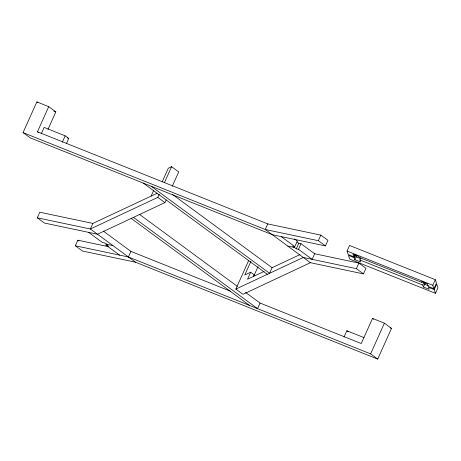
<?xml version="1.0" encoding="UTF-8"?>
<svg xmlns="http://www.w3.org/2000/svg" width="461" height="461" viewBox="0 0 461 461"><rect width="100%" height="100%" fill="white"/><g stroke="black" fill="none" stroke-linecap="round" stroke-linejoin="round"><path stroke-width="0.69" d="M48.728 106.658L37.439 131.777L267.755 223.913L320.833 235.104L327.944 240.337L325.437 245.915L272.353 234.724L30.161 137.833L23.05 132.607L36.845 101.904L48.728 106.658L55.839 111.885L47.973 129.38M41.277 133.753L44.129 127.409L65.18 135.834L68.735 138.45L66.453 143.521M62.333 142.178L65.18 135.834M166.093 199.999L164.917 202.61L97.478 234.228L44.394 223.038L37.289 217.811L39.796 212.227L92.88 223.418L157.011 193.349M245.563 292.395L260.062 303.061L361.234 343.531L372.523 318.413L384.399 323.167L391.51 328.393L377.715 359.096L135.517 262.205L82.438 251.015L75.327 245.782L77.834 240.204L108.727 246.716M92.88 223.418L90.368 229.002L37.289 217.811M119.56 255.112L105.926 245.085L106.485 243.846M151.145 196.098L153.715 190.393M75.327 245.782L128.406 256.973L130.918 251.395L103.425 231.174M162.18 181.836L168.3 168.23L171.607 166.68L178.712 171.907L172.258 186.279M135.517 262.205L90.368 229.002L157.806 197.383L159.201 194.283M164.37 182.781L171.607 166.68M296.965 241.916L298.797 243.264L301.01 243.731L314.638 253.752L358.871 263.081L365.982 268.308L363.475 273.892L310.391 262.701L242.953 294.32L235.848 289.093L248.761 260.35M250.911 261.375L244.797 274.981L250.663 272.232L254.213 274.848L253.36 276.75M267.755 223.913L265.248 229.497L310.391 262.701M250.663 272.232L247.522 279.21L264.095 271.437M253.694 276.237L258.033 266.573M299.955 254.628L272.076 267.697L269.564 273.281L151.254 186.279M260.062 303.061L257.555 308.64L133.436 217.367M314.638 253.752L312.132 259.336L298.498 249.309L296.285 248.848L292.62 246.151L294.833 246.618L297.345 241.034L294.504 238.948M296.285 248.848L298.797 243.264M298.498 249.309L301.01 243.731M23.05 132.607L265.248 229.497L318.326 240.688L320.833 235.104M347.035 251.055L349.542 245.471L435.293 279.677L436.423 283.1L433.916 288.684L428.2 286.402L427.347 283.832L421.631 281.556L421.913 282.409L359.033 257.33L358.75 256.472L353.034 254.19L353.881 256.76L348.164 254.478L347.035 251.055L432.781 285.255L433.916 288.684M353.881 256.76L354.716 254.898M360.905 257.734L359.903 259.969L360.56 261.957L354.843 259.681L354.186 257.687L355.443 254.898L356.099 256.886L360.542 258.661M354.843 259.681L356.849 255.215M235.848 289.093L303.286 257.474L356.365 268.659L358.871 263.081M344.015 337.089L346.868 330.75L363.977 337.59M377.715 359.096L370.604 353.869L384.399 323.167M421.913 282.409L422.472 281.17M354.186 257.687L348.47 255.406L349.692 259.111L435.443 293.317L434.222 289.612L428.505 287.33L429.162 289.324L423.446 287.042L422.789 285.048L424.039 282.259L424.696 284.253L428.511 285.774M423.446 287.042L425.451 282.576M432.781 285.255L435.293 279.677M434.222 289.612L436.728 284.028L437.95 287.733L435.443 293.317M287.82 246.099L294.452 247.499M106.307 244.203L112.945 245.604M105.926 245.085L108.139 245.552L104.474 242.855L102.261 242.388L88.633 232.361M53.856 111.089L55.839 111.885M67.421 137.92L68.735 138.45M359.903 259.969L422.789 285.048M390.19 327.869L391.51 328.393M130.918 251.395L230.725 291.323M128.406 256.973L370.604 353.869M318.326 240.688L325.437 245.915M356.365 268.659L363.475 273.892M281.198 236.591L294.833 246.618M372.523 318.413L373.612 319.219M172.322 194.346L272.076 267.697M36.845 101.904L37.94 102.705M346.868 330.75L348.395 331.868M143.21 183.057L267.322 274.33M157.806 197.383L164.917 202.61M37.439 131.777L38.453 132.52M139.429 214.348L237.444 286.425M131.195 218.422L249.505 305.424M77.834 240.204L78.929 241.005"/></g></svg>
